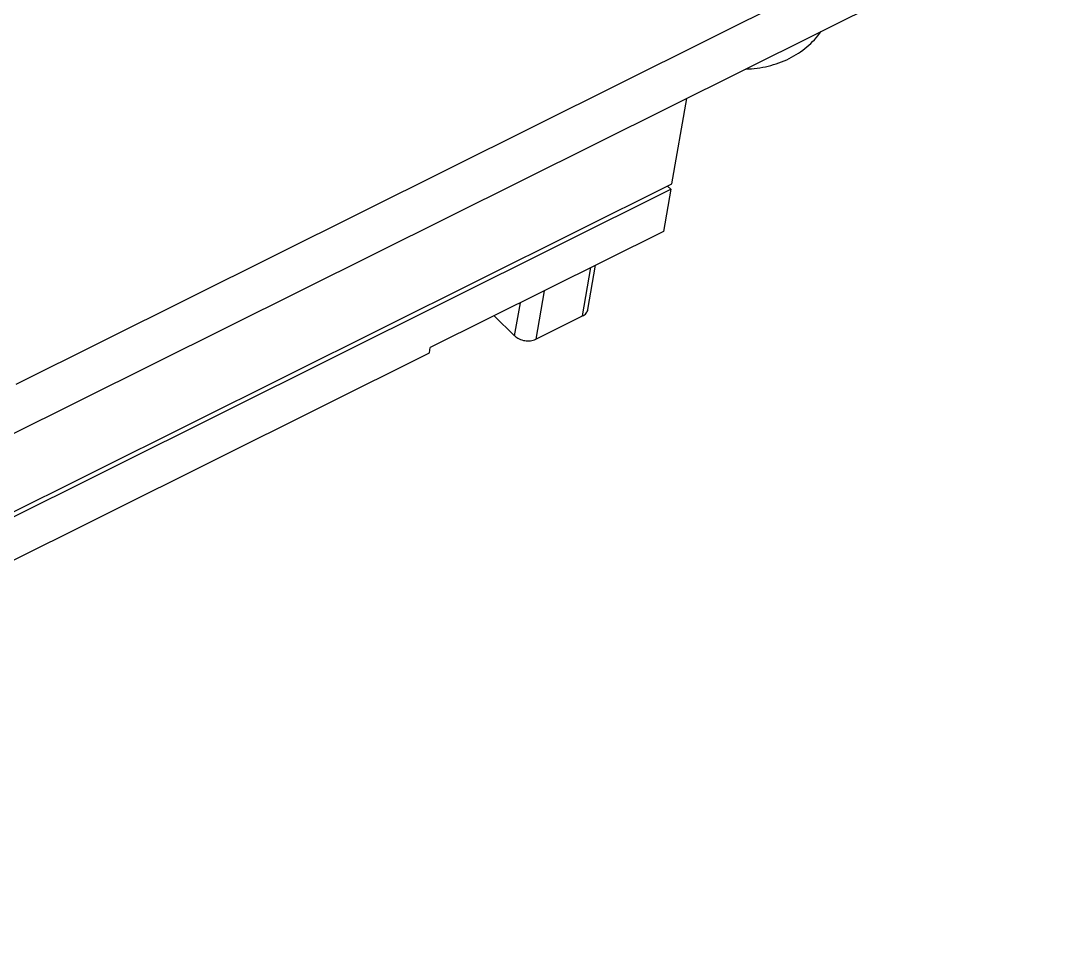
# Model space of a CAD drawing. Extents: x 0 to 297, y 0 to 210.
# Drawn here: x 236.65 to 246.18, y 59.8 to 68.32 of the extents above; entities that cross this region are included whole.
import ezdxf

# ---------------------------------------------------------------- set-up
doc = ezdxf.new("R2010")
doc.units = 0
doc.header["$LTSCALE"] = 16.335
doc.layers.get('0').update_dxf_attribs({"linetype": 'CONTINUOUS'})

msp = doc.modelspace()

# ---------------------------------------------------------------- linework, layer by layer
at = {"color": 7, "linetype": 'CONTINUOUS'}
for p, q in [((274.4084, 83.7969), (236.6015, 64.9601)), ((274.3229, 83.309), (236.516, 64.4721)), ((242.662, 66.8124), (242.8005, 67.6033)), ((229.5753, 60.2921), (242.662, 66.8124)), ((229.5667, 60.2433), (242.6535, 66.7636)), ((242.6535, 66.7636), (242.5851, 66.3733)), ((242.6535, 66.7636), (242.6231, 66.793)), ((242.5851, 66.3733), (240.4309, 65.3)), ((241.887, 65.6534), (241.9584, 66.061)), ((241.8368, 65.5926), (241.915, 66.0394)), ((241.4838, 65.8246), (241.4055, 65.3777)), ((241.2101, 65.4088), (241.2638, 65.715)), ((241.2101, 65.4088), (241.0194, 65.5932)), ((241.4053, 65.3776), (241.8366, 65.5925)), ((240.4224, 65.2512), (240.4309, 65.3)), ((229.4898, 59.8042), (240.4224, 65.2512))]:
    msp.add_line(p, q, dxfattribs=at)
for points, knots in [([(243.7462, 67.9721), (243.8044, 68.001), (243.9142, 68.0721), (244.0034, 68.1683), (244.0407, 68.221)], [0, 0, 0, 0, 0.50138, 1, 1, 1, 1]), ([(243.3452, 67.8745), (243.4149, 67.8765), (243.5532, 67.8944), (243.6847, 67.9414), (243.7462, 67.9721)], [0, 0, 0, 0, 0.50356, 1, 1, 1, 1]), ([(241.8366, 65.5925), (241.8494, 65.5989), (241.8669, 65.6116), (241.8819, 65.6347), (241.8859, 65.6471), (241.887, 65.6534)], [0, 0, 0, 0, 0.525859, 0.766957, 1, 1, 1, 1]), ([(241.2104, 65.4087), (241.2225, 65.397), (241.2523, 65.3776), (241.3033, 65.3623), (241.3564, 65.361), (241.3904, 65.3702), (241.4053, 65.3776)], [0, 0, 0, 0, 0.242199, 0.501948, 0.760616, 1, 1, 1, 1])]:
    msp.add_open_spline(points, degree=3, knots=knots, dxfattribs=at)

doc.saveas('drawing.dxf')
